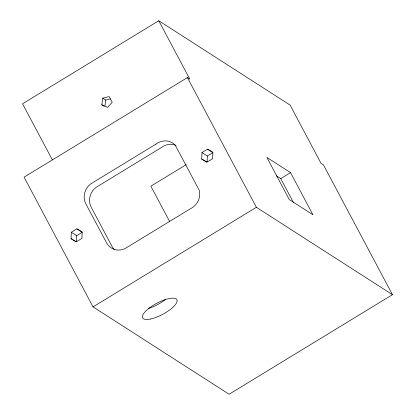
<?xml version="1.0" encoding="UTF-8"?>
<svg xmlns="http://www.w3.org/2000/svg" width="415" height="415" viewBox="0 0 415 415"><rect width="100%" height="100%" fill="white"/><g stroke="black" fill="none" stroke-linecap="round" stroke-linejoin="round"><path stroke-width="0.62" d="M71.064 238.687L71.307 232.224L76.858 228.836L82.175 231.918L81.937 238.381L76.381 241.769L71.064 238.687L75.898 241.795M76.464 241.489L76.676 235.673L82.227 232.286L76.858 228.836M201.737 159.028L201.975 152.559L207.526 149.172L212.843 152.253L212.605 158.722L207.049 162.104L201.737 159.028L206.566 162.13M207.132 161.829L207.344 156.009L212.9 152.621L207.526 149.172M101.825 104.845L102.754 98.153L109.171 96.581L112.211 102.297L107.672 107.407L101.825 104.845L103.817 106.121M104.896 106.152L105.737 100.067L102.754 98.153M158.763 20.75L189.8 79.12L187.414 77.584L24.08 177.163L93.043 306.872L229.122 394.25L392.455 294.671L323.487 164.963L321.101 163.432L290.064 105.062L158.763 20.75L22.545 103.797L52.363 159.879M186.195 164.656L150.863 186.195L169.725 221.672M276.447 175.856L280.742 178.616L290.547 172.64L312.957 214.794L289.322 199.62L266.912 157.461L290.547 172.64M93.043 306.872L256.382 207.293L392.455 294.671M105.737 100.067L110.406 98.926M201.975 152.559L207.344 156.009M71.307 232.224L76.676 235.673M280.742 178.616L293.467 202.541M187.414 77.584L256.382 207.293M114.187 249.368A15.526 14.452 -57.3 0 1 111.936 246.261L91.248 207.344A15.526 14.452 -57.3 0 1 95.891 187.466L161.228 147.631A15.531 14.458 -57.3 0 1 176.022 145.421M165.393 299.552A19.412 6.287 -28 0 1 148.357 308.495M155.853 144.181L90.522 184.016A15.526 14.452 -57.3 0 0 85.874 203.895L106.567 242.811A15.526 14.452 -57.3 0 0 124.905 248.678L190.236 208.849A15.531 14.458 -57.3 0 0 199.304 190.381L175.312 145.26A15.531 14.458 -57.3 0 0 155.853 144.181M150.406 319.031A19.412 6.287 -28 0 0 177.106 301.067A19.412 6.287 -28 0 0 151.683 306.301A19.412 6.287 -28 0 0 150.406 319.031"/></g></svg>
